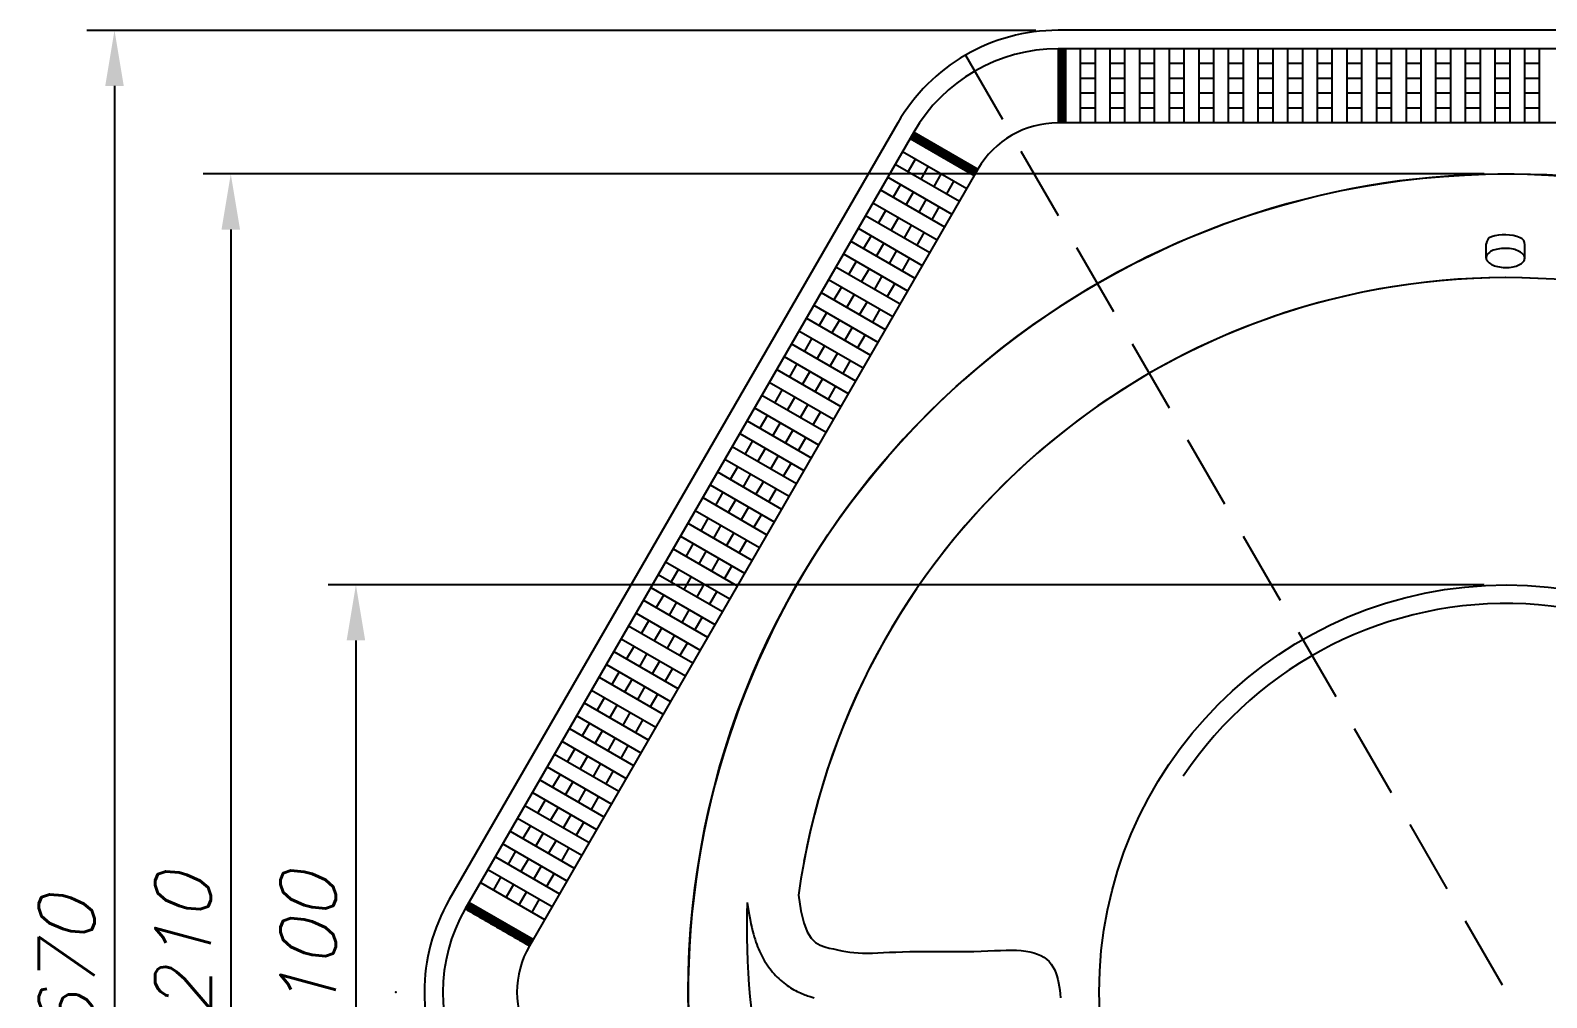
# Model space of a CAD drawing. Extents: x 15445 to 21745, y -5725 to 3185.
# Drawn here: x 16894 to 18942, y -1818 to -512 of the extents above; entities that cross this region are included whole.
import ezdxf

# ---------------------------------------------------------------- set-up
doc = ezdxf.new("R2010")
doc.units = 0
doc.header["$LTSCALE"] = 200
doc.header["$MEASUREMENT"] = 0
doc.linetypes.add('DASHED', pattern=[0.75, 0.5, -0.25])
doc.layers.get('0').update_dxf_attribs({"linetype": 'CONTINUOUS'})
doc.layers.get('DEFPOINTS').update_dxf_attribs({"linetype": 'CONTINUOUS'})
for name, color, linetype in [('ESTREITA', 1, 'CONTINUOUS'), ('LARGA', 7, 'CONTINUOUS'), ('TRACEJADA', 3, 'DASHED')]:
    doc.layers.add(name, color=color, linetype=linetype)
doc.styles.add('FABIO', font='romans.shx', dxfattribs={"oblique": 15})
doc.dimstyles.new('FABIO_AGUIAR', dxfattribs={"dimscale": 20, "dimtxt": 2.5, "dimasz": 2.5, "dimexe": 1.25, "dimexo": 1, "dimgap": 0.9, "dimtad": 1, "dimtxsty": 'FABIO', "dimcen": 2.5, "dimclrt": 3, "dimazin": 3, "dimtfac": 1, "dimtmove": 0, "dimatfit": 3, "dimtolj": 1, "dimtzin": 0})

# ---------------------------------------------------------------- blocks, each defined once
blk = doc.blocks.new('*X0')
at = {"color": 0}
for p, q in [((425.3, 1765.5), (435.3, 1765.5)), ((425.3, 1765), (435.3, 1765)), ((425.3, 1764.5), (435.3, 1764.5)), ((425.3, 1764), (435.3, 1764)), ((425.3, 1763.5), (435.3, 1763.5)), ((425.3, 1763), (435.3, 1763)), ((425.3, 1762.5), (435.3, 1762.5)), ((425.3, 1762), (435.3, 1762)), ((425.3, 1761.5), (435.3, 1761.5)), ((425.3, 1761), (435.3, 1761)), ((425.3, 1760.5), (435.3, 1760.5)), ((425.3, 1760), (435.3, 1760)), ((425.3, 1759.5), (435.3, 1759.5)), ((425.3, 1759), (435.3, 1759)), ((425.3, 1758.5), (435.3, 1758.5)), ((425.3, 1758), (435.3, 1758)), ((425.3, 1757.5), (435.3, 1757.5)), ((425.3, 1757), (435.3, 1757)), ((425.3, 1756.5), (435.3, 1756.5)), ((425.3, 1756), (435.3, 1756)), ((425.3, 1755.5), (435.3, 1755.5)), ((425.3, 1755), (435.3, 1755)), ((425.3, 1754.5), (435.3, 1754.5)), ((425.3, 1754), (435.3, 1754)), ((425.3, 1753.5), (435.3, 1753.5)), ((425.3, 1753), (435.3, 1753)), ((425.3, 1752.5), (435.3, 1752.5)), ((425.3, 1752), (435.3, 1752)), ((425.3, 1751.5), (435.3, 1751.5)), ((425.3, 1751), (435.3, 1751)), ((425.3, 1750.5), (435.3, 1750.5)), ((425.3, 1750), (435.3, 1750)), ((425.3, 1749.5), (435.3, 1749.5)), ((425.3, 1749), (435.3, 1749)), ((425.3, 1748.5), (435.3, 1748.5)), ((425.3, 1748), (435.3, 1748)), ((425.3, 1747.5), (435.3, 1747.5)), ((425.3, 1747), (435.3, 1747)), ((425.3, 1746.5), (435.3, 1746.5)), ((425.3, 1746), (435.3, 1746)), ((425.3, 1745.5), (435.3, 1745.5)), ((425.3, 1745), (435.3, 1745)), ((425.3, 1744.5), (435.3, 1744.5)), ((425.3, 1744), (435.3, 1744)), ((425.3, 1743.5), (435.3, 1743.5)), ((425.3, 1743), (435.3, 1743)), ((425.3, 1742.5), (435.3, 1742.5)), ((425.3, 1742), (435.3, 1742)), ((425.3, 1741.5), (435.3, 1741.5)), ((425.3, 1741), (435.3, 1741)), ((425.3, 1740.5), (435.3, 1740.5)), ((425.3, 1740), (435.3, 1740)), ((425.3, 1739.5), (435.3, 1739.5)), ((425.3, 1739), (435.3, 1739)), ((425.3, 1738.5), (435.3, 1738.5)), ((425.3, 1738), (435.3, 1738)), ((425.3, 1737.5), (435.3, 1737.5)), ((425.3, 1737), (435.3, 1737)), ((425.3, 1736.5), (435.3, 1736.5)), ((425.3, 1736), (435.3, 1736)), ((425.3, 1735.5), (435.3, 1735.5)), ((425.3, 1735), (435.3, 1735)), ((425.3, 1734.5), (435.3, 1734.5)), ((425.3, 1734), (435.3, 1734)), ((425.3, 1733.5), (435.3, 1733.5)), ((425.3, 1733), (435.3, 1733)), ((425.3, 1732.5), (435.3, 1732.5)), ((425.3, 1732), (435.3, 1732)), ((425.3, 1731.5), (435.3, 1731.5)), ((425.3, 1731), (435.3, 1731)), ((425.3, 1730.5), (435.3, 1730.5)), ((425.3, 1730), (435.3, 1730)), ((425.3, 1729.5), (435.3, 1729.5)), ((425.3, 1729), (435.3, 1729)), ((425.3, 1728.5), (435.3, 1728.5)), ((425.3, 1728), (435.3, 1728)), ((425.3, 1727.5), (435.3, 1727.5)), ((425.3, 1727), (435.3, 1727)), ((425.3, 1726.5), (435.3, 1726.5)), ((425.3, 1726), (435.3, 1726)), ((425.3, 1725.5), (435.3, 1725.5)), ((425.3, 1725), (435.3, 1725)), ((425.3, 1724.5), (435.3, 1724.5)), ((425.3, 1724), (435.3, 1724)), ((425.3, 1723.5), (435.3, 1723.5)), ((425.3, 1723), (435.3, 1723)), ((425.3, 1722.5), (435.3, 1722.5)), ((425.3, 1722), (435.3, 1722)), ((425.3, 1721.5), (435.3, 1721.5)), ((425.3, 1721), (435.3, 1721)), ((425.3, 1720.5), (435.3, 1720.5)), ((425.3, 1720), (435.3, 1720)), ((425.3, 1719.5), (435.3, 1719.5)), ((425.3, 1719), (435.3, 1719)), ((425.3, 1718.5), (435.3, 1718.5)), ((425.3, 1718), (435.3, 1718)), ((425.3, 1717.5), (435.3, 1717.5)), ((425.3, 1717), (435.3, 1717)), ((425.3, 1716.5), (435.3, 1716.5)), ((425.3, 1716), (435.3, 1716)), ((425.3, 1715.5), (435.3, 1715.5)), ((425.3, 1715), (435.3, 1715)), ((425.3, 1714.5), (435.3, 1714.5)), ((425.3, 1714), (435.3, 1714)), ((425.3, 1713.5), (435.3, 1713.5)), ((425.3, 1713), (435.3, 1713)), ((425.3, 1712.5), (435.3, 1712.5)), ((425.3, 1712), (435.3, 1712)), ((425.3, 1711.5), (435.3, 1711.5)), ((425.3, 1711), (435.3, 1711)), ((425.3, 1710.5), (435.3, 1710.5)), ((425.3, 1710), (435.3, 1710)), ((425.3, 1709.5), (435.3, 1709.5)), ((425.3, 1709), (435.3, 1709)), ((425.3, 1708.5), (435.3, 1708.5)), ((425.3, 1708), (435.3, 1708)), ((425.3, 1707.5), (435.3, 1707.5)), ((425.3, 1707), (435.3, 1707)), ((425.3, 1706.5), (435.3, 1706.5)), ((425.3, 1706), (435.3, 1706)), ((425.3, 1705.5), (435.3, 1705.5)), ((425.3, 1705), (435.3, 1705)), ((425.3, 1704.5), (435.3, 1704.5)), ((425.3, 1704), (435.3, 1704)), ((425.3, 1703.5), (435.3, 1703.5)), ((425.3, 1703), (435.3, 1703)), ((425.3, 1702.5), (435.3, 1702.5)), ((425.3, 1702), (435.3, 1702)), ((425.3, 1701.5), (435.3, 1701.5)), ((425.3, 1701), (435.3, 1701)), ((425.3, 1700.5), (435.3, 1700.5)), ((425.3, 1700), (435.3, 1700)), ((425.3, 1699.5), (435.3, 1699.5)), ((425.3, 1699), (435.3, 1699)), ((425.3, 1698.5), (435.3, 1698.5)), ((425.3, 1698), (435.3, 1698)), ((425.3, 1697.5), (435.3, 1697.5)), ((425.3, 1697), (435.3, 1697)), ((425.3, 1696.5), (435.3, 1696.5)), ((425.3, 1696), (435.3, 1696)), ((425.3, 1695.5), (435.3, 1695.5)), ((425.3, 1695), (435.3, 1695)), ((425.3, 1694.5), (435.3, 1694.5)), ((425.3, 1694), (435.3, 1694)), ((425.3, 1693.5), (435.3, 1693.5)), ((425.3, 1693), (435.3, 1693)), ((425.3, 1692.5), (435.3, 1692.5)), ((425.3, 1692), (435.3, 1692)), ((425.3, 1691.5), (435.3, 1691.5)), ((425.3, 1691), (435.3, 1691)), ((425.3, 1690.5), (435.3, 1690.5)), ((425.3, 1690), (435.3, 1690)), ((425.3, 1689.5), (435.3, 1689.5)), ((425.3, 1689), (435.3, 1689)), ((425.3, 1688.5), (435.3, 1688.5)), ((425.3, 1688), (435.3, 1688)), ((425.3, 1687.5), (435.3, 1687.5)), ((425.3, 1687), (435.3, 1687)), ((425.3, 1686.5), (435.3, 1686.5)), ((425.3, 1686), (435.3, 1686)), ((425.3, 1685.5), (435.3, 1685.5)), ((425.3, 1685), (435.3, 1685)), ((425.3, 1684.5), (435.3, 1684.5)), ((425.3, 1684), (435.3, 1684)), ((425.3, 1683.5), (435.3, 1683.5)), ((425.3, 1683), (435.3, 1683)), ((425.3, 1682.5), (435.3, 1682.5)), ((425.3, 1682), (435.3, 1682)), ((425.3, 1681.5), (435.3, 1681.5)), ((425.3, 1681), (435.3, 1681)), ((425.3, 1680.5), (435.3, 1680.5)), ((425.3, 1680), (435.3, 1680)), ((425.3, 1679.5), (435.3, 1679.5)), ((425.3, 1679), (435.3, 1679)), ((425.3, 1678.5), (435.3, 1678.5)), ((425.3, 1678), (435.3, 1678)), ((425.3, 1677.5), (435.3, 1677.5)), ((425.3, 1677), (435.3, 1677)), ((425.3, 1676.5), (435.3, 1676.5)), ((425.3, 1676), (435.3, 1676)), ((425.3, 1675.5), (435.3, 1675.5)), ((425.3, 1675), (435.3, 1675)), ((425.3, 1674.5), (435.3, 1674.5)), ((425.3, 1674), (435.3, 1674)), ((425.3, 1673.5), (435.3, 1673.5)), ((425.3, 1673), (435.3, 1673)), ((425.3, 1672.5), (435.3, 1672.5)), ((425.3, 1672), (435.3, 1672)), ((425.3, 1671.5), (435.3, 1671.5)), ((425.3, 1671), (435.3, 1671)), ((425.3, 1670.5), (435.3, 1670.5)), ((425.3, 1670), (435.3, 1670)), ((425.3, 1669.5), (435.3, 1669.5)), ((425.3, 1669), (435.3, 1669)), ((425.3, 1668.5), (435.3, 1668.5)), ((425.3, 1668), (435.3, 1668)), ((425.3, 1667.5), (435.3, 1667.5)), ((425.3, 1667), (435.3, 1667)), ((425.3, 1666.5), (435.3, 1666.5)), ((425.3, 1666), (435.3, 1666)), ((225.5, 1644.5), (245.3, 1644.5)), ((225.8, 1645), (244.4, 1645)), ((226.1, 1645.5), (243.5, 1645.5)), ((226.1, 1644), (246.1, 1644)), ((226.4, 1646), (242.7, 1646)), ((226.7, 1646.5), (241.8, 1646.5)), ((226.9, 1647), (240.9, 1647)), ((227, 1643.5), (247, 1643.5)), ((227.2, 1647.5), (240.1, 1647.5)), ((227.5, 1648), (239.2, 1648)), ((227.8, 1648.5), (238.3, 1648.5)), ((227.9, 1643), (247.9, 1643)), ((228.1, 1649), (237.5, 1649)), ((228.4, 1649.5), (236.6, 1649.5)), ((228.7, 1650), (235.7, 1650)), ((228.7, 1642.5), (248.7, 1642.5)), ((229, 1650.5), (234.9, 1650.5)), ((229.2, 1651), (234, 1651)), ((229.5, 1651.5), (233.1, 1651.5)), ((229.6, 1642), (249.6, 1642)), ((229.8, 1652), (232.3, 1652)), ((230.1, 1652.5), (231.4, 1652.5)), ((230.4, 1653), (230.5, 1653)), ((230.5, 1641.5), (250.5, 1641.5)), ((231.3, 1641), (251.3, 1641)), ((232.2, 1640.5), (252.2, 1640.5)), ((233, 1640), (253, 1640)), ((233.9, 1639.5), (253.9, 1639.5)), ((234.8, 1639), (254.8, 1639)), ((235.6, 1638.5), (255.6, 1638.5)), ((236.5, 1638), (256.5, 1638)), ((237.4, 1637.5), (257.4, 1637.5)), ((238.2, 1637), (258.2, 1637)), ((239.1, 1636.5), (259.1, 1636.5)), ((240, 1636), (260, 1636)), ((240.8, 1635.5), (260.8, 1635.5)), ((241.7, 1635), (261.7, 1635)), ((242.6, 1634.5), (262.6, 1634.5)), ((243.4, 1634), (263.4, 1634)), ((244.3, 1633.5), (264.3, 1633.5)), ((245.2, 1633), (265.2, 1633)), ((246, 1632.5), (266, 1632.5)), ((246.9, 1632), (266.9, 1632)), ((247.8, 1631.5), (267.8, 1631.5)), ((248.6, 1631), (268.6, 1631)), ((249.5, 1630.5), (269.5, 1630.5)), ((250.4, 1630), (270.4, 1630)), ((251.2, 1629.5), (271.2, 1629.5)), ((252.1, 1629), (272.1, 1629)), ((253, 1628.5), (273, 1628.5)), ((253.8, 1628), (273.8, 1628)), ((254.7, 1627.5), (274.7, 1627.5)), ((255.6, 1627), (275.6, 1627)), ((256.4, 1626.5), (276.4, 1626.5)), ((257.3, 1626), (277.3, 1626)), ((258.2, 1625.5), (278.2, 1625.5)), ((259, 1625), (279, 1625)), ((259.9, 1624.5), (279.9, 1624.5)), ((260.8, 1624), (280.8, 1624)), ((261.6, 1623.5), (281.6, 1623.5)), ((262.5, 1623), (282.5, 1623)), ((263.4, 1622.5), (283.4, 1622.5)), ((264.2, 1622), (284.2, 1622)), ((265.1, 1621.5), (285.1, 1621.5)), ((266, 1621), (286, 1621)), ((266.8, 1620.5), (286.8, 1620.5)), ((267.7, 1620), (287.7, 1620)), ((268.6, 1619.5), (288.6, 1619.5)), ((269.4, 1619), (289.4, 1619)), ((270.3, 1618.5), (290.3, 1618.5)), ((271.2, 1618), (291.2, 1618)), ((272, 1617.5), (292, 1617.5)), ((272.9, 1617), (292.9, 1617)), ((273.8, 1616.5), (293.8, 1616.5)), ((274.6, 1616), (294.6, 1616)), ((275.5, 1615.5), (295.5, 1615.5)), ((276.4, 1615), (296.4, 1615)), ((277.2, 1614.5), (297.2, 1614.5)), ((278.1, 1614), (298.1, 1614)), ((278.9, 1613.5), (298.9, 1613.5)), ((279.8, 1613), (299.8, 1613)), ((280.7, 1612.5), (300.7, 1612.5)), ((281.5, 1612), (301.5, 1612)), ((282.4, 1611.5), (302.4, 1611.5)), ((283.3, 1611), (303.3, 1611)), ((284.1, 1610.5), (304.1, 1610.5)), ((285, 1610), (305, 1610)), ((285.9, 1609.5), (305.9, 1609.5)), ((286.7, 1609), (306.7, 1609)), ((287.6, 1608.5), (307.6, 1608.5)), ((288.5, 1608), (308.5, 1608)), ((289.3, 1607.5), (309.3, 1607.5)), ((290.2, 1607), (310.2, 1607)), ((291.1, 1606.5), (311.1, 1606.5)), ((291.9, 1606), (311.9, 1606)), ((292.8, 1605.5), (312.8, 1605.5)), ((293.7, 1605), (313.7, 1605)), ((294.5, 1604.5), (314.5, 1604.5)), ((295.4, 1604), (315.4, 1604)), ((296.3, 1603.5), (316.3, 1603.5)), ((297.1, 1603), (317, 1603)), ((298, 1602.5), (316.7, 1602.5)), ((298.9, 1602), (316.4, 1602)), ((299.7, 1601.5), (316.1, 1601.5)), ((300.6, 1601), (315.9, 1601)), ((301.5, 1600.5), (315.6, 1600.5)), ((302.3, 1600), (315.3, 1600)), ((303.2, 1599.5), (315, 1599.5)), ((304.1, 1599), (314.7, 1599)), ((304.9, 1598.5), (314.4, 1598.5)), ((305.8, 1598), (314.1, 1598)), ((306.7, 1597.5), (313.8, 1597.5)), ((307.5, 1597), (313.5, 1597)), ((308.4, 1596.5), (313.3, 1596.5)), ((309.3, 1596), (313, 1596)), ((310.1, 1595.5), (312.7, 1595.5)), ((311, 1595), (312.4, 1595)), ((311.9, 1594.5), (312.1, 1594.5))]:
    blk.add_line(p, q, dxfattribs=at)
blk = doc.blocks.new('*X5')
at = {"color": 0}
for p, q in [((-375.2, 604), (-355.2, 604)), ((-374.9, 604.5), (-356.1, 604.5)), ((-374.7, 605), (-356.9, 605)), ((-374.4, 605.5), (-357.8, 605.5)), ((-374.3, 603.5), (-354.3, 603.5)), ((-374.1, 606), (-358.7, 606)), ((-373.8, 606.5), (-359.5, 606.5)), ((-373.5, 607), (-360.4, 607)), ((-373.5, 603), (-353.5, 603)), ((-373.2, 607.5), (-361.3, 607.5)), ((-372.9, 608), (-362.1, 608)), ((-372.6, 608.5), (-363, 608.5)), ((-372.6, 602.5), (-352.6, 602.5)), ((-372.4, 609), (-363.9, 609)), ((-372.1, 609.5), (-364.7, 609.5)), ((-371.8, 610), (-365.6, 610)), ((-371.7, 602), (-351.7, 602)), ((-371.5, 610.5), (-366.5, 610.5)), ((-371.2, 611), (-367.3, 611)), ((-370.9, 611.5), (-368.2, 611.5)), ((-370.9, 601.5), (-350.9, 601.5)), ((-370.6, 612), (-369.1, 612)), ((-370.3, 612.5), (-369.9, 612.5)), ((-370, 601), (-350, 601)), ((-369.1, 600.5), (-349.1, 600.5)), ((-368.3, 600), (-348.3, 600)), ((-367.4, 599.5), (-347.4, 599.5)), ((-366.5, 599), (-346.5, 599)), ((-365.7, 598.5), (-345.7, 598.5)), ((-364.8, 598), (-344.8, 598)), ((-363.9, 597.5), (-343.9, 597.5)), ((-363.1, 597), (-343.1, 597)), ((-362.2, 596.5), (-342.2, 596.5)), ((-361.3, 596), (-341.3, 596)), ((-360.5, 595.5), (-340.5, 595.5)), ((-359.6, 595), (-339.6, 595)), ((-358.7, 594.5), (-338.7, 594.5)), ((-357.9, 594), (-337.9, 594)), ((-357, 593.5), (-337, 593.5)), ((-356.1, 593), (-336.1, 593)), ((-355.3, 592.5), (-335.3, 592.5)), ((-354.4, 592), (-334.4, 592)), ((-353.5, 591.5), (-333.5, 591.5)), ((-352.7, 591), (-332.7, 591)), ((-351.8, 590.5), (-331.8, 590.5)), ((-350.9, 590), (-330.9, 590)), ((-350.1, 589.5), (-330.1, 589.5)), ((-349.2, 589), (-329.2, 589)), ((-348.3, 588.5), (-328.3, 588.5)), ((-347.5, 588), (-327.5, 588)), ((-346.6, 587.5), (-326.6, 587.5)), ((-345.8, 587), (-325.8, 587)), ((-344.9, 586.5), (-324.9, 586.5)), ((-344, 586), (-324, 586)), ((-343.2, 585.5), (-323.2, 585.5)), ((-342.3, 585), (-322.3, 585)), ((-341.4, 584.5), (-321.4, 584.5)), ((-340.6, 584), (-320.6, 584)), ((-339.7, 583.5), (-319.7, 583.5)), ((-338.8, 583), (-318.8, 583)), ((-338, 582.5), (-318, 582.5)), ((-337.1, 582), (-317.1, 582)), ((-336.2, 581.5), (-316.2, 581.5)), ((-335.4, 581), (-315.4, 581)), ((-334.5, 580.5), (-314.5, 580.5)), ((-333.6, 580), (-313.6, 580)), ((-332.8, 579.5), (-312.8, 579.5)), ((-331.9, 579), (-311.9, 579)), ((-331, 578.5), (-311, 578.5)), ((-330.2, 578), (-310.2, 578)), ((-329.3, 577.5), (-309.3, 577.5)), ((-328.4, 577), (-308.4, 577)), ((-327.6, 576.5), (-307.6, 576.5)), ((-326.7, 576), (-306.7, 576)), ((-325.8, 575.5), (-305.8, 575.5)), ((-325, 575), (-305, 575)), ((-324.1, 574.5), (-304.1, 574.5)), ((-323.2, 574), (-303.2, 574)), ((-322.4, 573.5), (-302.4, 573.5)), ((-321.5, 573), (-301.5, 573)), ((-320.6, 572.5), (-300.6, 572.5)), ((-319.8, 572), (-299.8, 572)), ((-318.9, 571.5), (-298.9, 571.5)), ((-318, 571), (-298, 571)), ((-317.2, 570.5), (-297.2, 570.5)), ((-316.3, 570), (-296.3, 570)), ((-315.4, 569.5), (-295.4, 569.5)), ((-314.6, 569), (-294.6, 569)), ((-313.7, 568.5), (-293.7, 568.5)), ((-312.8, 568), (-292.8, 568)), ((-312, 567.5), (-292, 567.5)), ((-311.1, 567), (-291.1, 567)), ((-310.2, 566.5), (-290.2, 566.5)), ((-309.4, 566), (-289.4, 566)), ((-308.5, 565.5), (-288.5, 565.5)), ((-307.6, 565), (-287.6, 565)), ((-306.8, 564.5), (-286.8, 564.5)), ((-305.9, 564), (-285.9, 564)), ((-305, 563.5), (-285, 563.5)), ((-304.2, 563), (-284.2, 563)), ((-303.3, 562.5), (-283.7, 562.5)), ((-302.5, 562), (-284, 562)), ((-301.6, 561.5), (-284.3, 561.5)), ((-300.7, 561), (-284.6, 561)), ((-299.9, 560.5), (-284.9, 560.5)), ((-299, 560), (-285.2, 560)), ((-298.1, 559.5), (-285.5, 559.5)), ((-297.3, 559), (-285.7, 559)), ((-296.4, 558.5), (-286, 558.5)), ((-295.5, 558), (-286.3, 558)), ((-294.7, 557.5), (-286.6, 557.5)), ((-293.8, 557), (-286.9, 557)), ((-292.9, 556.5), (-287.2, 556.5)), ((-292.1, 556), (-287.5, 556)), ((-291.2, 555.5), (-287.8, 555.5)), ((-290.3, 555), (-288.1, 555)), ((-289.5, 554.5), (-288.3, 554.5)), ((-321.6, 410), (-301.6, 410)), ((-320.7, 410.5), (-300.7, 410.5)), ((-319.8, 411), (-299.8, 411)), ((-319, 411.5), (-299, 411.5)), ((-318.1, 412), (-298.1, 412)), ((-317.2, 412.5), (-297.2, 412.5)), ((-316.4, 413), (-296.4, 413)), ((-315.5, 413.5), (-295.5, 413.5)), ((-314.6, 414), (-294.6, 414)), ((-313.8, 414.5), (-293.8, 414.5)), ((-312.9, 415), (-292.9, 415)), ((-312, 415.5), (-292, 415.5)), ((-311.2, 416), (-291.2, 416)), ((-310.3, 416.5), (-290.3, 416.5)), ((-309.4, 417), (-289.4, 417)), ((-308.6, 417.5), (-288.6, 417.5)), ((-307.7, 418), (-287.7, 418)), ((-306.8, 418.5), (-286.8, 418.5)), ((-306, 419), (-286, 419)), ((-305.1, 419.5), (-285.1, 419.5)), ((-304.2, 420), (-284.2, 420)), ((-303.4, 420.5), (-283.7, 420.5)), ((-302.5, 421), (-284, 421)), ((-301.6, 421.5), (-284.3, 421.5)), ((-300.8, 422), (-284.6, 422)), ((-299.9, 422.5), (-284.9, 422.5)), ((-299, 423), (-285.2, 423)), ((-298.2, 423.5), (-285.4, 423.5)), ((-297.3, 424), (-285.7, 424)), ((-296.4, 424.5), (-286, 424.5)), ((-295.6, 425), (-286.3, 425)), ((-294.7, 425.5), (-286.6, 425.5)), ((-293.9, 426), (-286.9, 426)), ((-293, 426.5), (-287.2, 426.5)), ((-292.1, 427), (-287.5, 427)), ((-291.3, 427.5), (-287.7, 427.5)), ((-290.4, 428), (-288, 428)), ((-289.5, 428.5), (-288.3, 428.5)), ((-288.7, 429), (-288.6, 429)), ((-357.1, 389.5), (-337.1, 389.5)), ((-356.2, 390), (-336.2, 390)), ((-355.3, 390.5), (-335.3, 390.5)), ((-354.5, 391), (-334.5, 391)), ((-353.6, 391.5), (-333.6, 391.5)), ((-352.7, 392), (-332.7, 392)), ((-351.9, 392.5), (-331.9, 392.5)), ((-351, 393), (-331, 393)), ((-350.1, 393.5), (-330.1, 393.5)), ((-349.3, 394), (-329.3, 394)), ((-348.4, 394.5), (-328.4, 394.5)), ((-347.5, 395), (-327.5, 395)), ((-346.7, 395.5), (-326.7, 395.5)), ((-345.8, 396), (-325.8, 396)), ((-344.9, 396.5), (-324.9, 396.5)), ((-344.1, 397), (-324.1, 397)), ((-343.2, 397.5), (-323.2, 397.5)), ((-342.3, 398), (-322.3, 398)), ((-341.5, 398.5), (-321.5, 398.5)), ((-340.6, 399), (-320.6, 399)), ((-339.8, 399.5), (-319.8, 399.5)), ((-338.9, 400), (-318.9, 400)), ((-338, 400.5), (-318, 400.5)), ((-337.2, 401), (-317.2, 401)), ((-336.3, 401.5), (-316.3, 401.5)), ((-335.4, 402), (-315.4, 402)), ((-334.6, 402.5), (-314.6, 402.5)), ((-333.7, 403), (-313.7, 403)), ((-332.8, 403.5), (-312.8, 403.5)), ((-332, 404), (-312, 404)), ((-331.1, 404.5), (-311.1, 404.5)), ((-330.2, 405), (-310.2, 405)), ((-329.4, 405.5), (-309.4, 405.5)), ((-328.5, 406), (-308.5, 406)), ((-327.6, 406.5), (-307.6, 406.5)), ((-326.8, 407), (-306.8, 407)), ((-325.9, 407.5), (-305.9, 407.5)), ((-325, 408), (-305, 408)), ((-324.2, 408.5), (-304.2, 408.5)), ((-323.3, 409), (-303.3, 409)), ((-322.4, 409.5), (-302.4, 409.5)), ((-375.2, 379), (-355.3, 379)), ((-374.9, 378.5), (-356.1, 378.5)), ((-374.6, 378), (-357, 378)), ((-374.4, 379.5), (-354.4, 379.5)), ((-374.4, 377.5), (-357.9, 377.5)), ((-374.1, 377), (-358.7, 377)), ((-373.8, 376.5), (-359.6, 376.5)), ((-373.5, 380), (-353.5, 380)), ((-373.5, 376), (-360.5, 376)), ((-373.2, 375.5), (-361.3, 375.5)), ((-372.9, 375), (-362.2, 375)), ((-372.7, 380.5), (-352.7, 380.5)), ((-372.6, 374.5), (-363.1, 374.5)), ((-372.3, 374), (-363.9, 374)), ((-372, 373.5), (-364.8, 373.5)), ((-371.8, 381), (-351.8, 381)), ((-371.8, 373), (-365.7, 373)), ((-371.5, 372.5), (-366.5, 372.5)), ((-371.2, 372), (-367.4, 372)), ((-370.9, 381.5), (-350.9, 381.5)), ((-370.9, 371.5), (-368.2, 371.5)), ((-370.6, 371), (-369.1, 371)), ((-370.3, 370.5), (-370, 370.5)), ((-370.1, 382), (-350.1, 382)), ((-369.2, 382.5), (-349.2, 382.5)), ((-368.3, 383), (-348.3, 383)), ((-367.5, 383.5), (-347.5, 383.5)), ((-366.6, 384), (-346.6, 384)), ((-365.7, 384.5), (-345.7, 384.5)), ((-364.9, 385), (-344.9, 385)), ((-364, 385.5), (-344, 385.5)), ((-363.1, 386), (-343.1, 386)), ((-362.3, 386.5), (-342.3, 386.5)), ((-361.4, 387), (-341.4, 387)), ((-360.5, 387.5), (-340.5, 387.5)), ((-359.7, 388), (-339.7, 388)), ((-358.8, 388.5), (-338.8, 388.5)), ((-357.9, 389), (-337.9, 389))]:
    blk.add_line(p, q, dxfattribs=at)
blk = doc.blocks.new('*D6')
at = {"layer": 'DEFPOINTS', "color": 0}
for p in [(18282.3, -511.8), (17008.2, -3109.8), (18282.3, -3109.8)]:
    blk.add_point(p, dxfattribs=at)
at = {"layer": 'ESTREITA', "color": 0}
for p, q in [((18252.3, -511.8), (16970.7, -511.8)), ((17008.2, -586.8), (17008.2, -3034.8)), ((18252.3, -3109.8), (16970.7, -3109.8))]:
    blk.add_line(p, q, dxfattribs=at)
for points in [[(16995.7, -586.8), (17020.7, -586.8), (17008.2, -511.8)], [(16995.7, -3034.8), (17020.7, -3034.8), (17008.2, -3109.8)]]:
    blk.add_solid(points, dxfattribs=at)
at = {"layer": 'ESTREITA', "color": 3, "insert": (16943.7, -1810.8), "char_height": 75, "attachment_point": 5, "rotation": 90, "style": 'FABIO'}
blk.add_mtext('\\A1;2670', dxfattribs=at)
blk = doc.blocks.new('*D7')
at = {"layer": 'DEFPOINTS', "color": 0}
for p in [(18888, -705.8), (17165.2, -2918), (18888, -2918)]:
    blk.add_point(p, dxfattribs=at)
at = {"layer": 'ESTREITA', "color": 0}
for p, q in [((18858, -705.8), (17127.7, -705.8)), ((17165.2, -780.8), (17165.2, -2843)), ((18858, -2918), (17127.7, -2918))]:
    blk.add_line(p, q, dxfattribs=at)
for points in [[(17152.7, -780.8), (17177.7, -780.8), (17165.2, -705.8)], [(17152.7, -2843), (17177.7, -2843), (17165.2, -2918)]]:
    blk.add_solid(points, dxfattribs=at)
at = {"layer": 'ESTREITA', "color": 3, "insert": (17100.7, -1811.9), "char_height": 75, "attachment_point": 5, "rotation": 90, "style": 'FABIO'}
blk.add_mtext('\\A1;%%C2210', dxfattribs=at)
blk = doc.blocks.new('*D8')
at = {"layer": 'DEFPOINTS', "color": 0}
for p in [(18888, -1260.8), (17334.2, -2360.8), (18888, -2360.8)]:
    blk.add_point(p, dxfattribs=at)
at = {"layer": 'ESTREITA', "color": 0}
for p, q in [((18858, -1260.8), (17296.7, -1260.8)), ((17334.2, -1335.8), (17334.2, -2285.8)), ((18858, -2360.8), (17296.7, -2360.8))]:
    blk.add_line(p, q, dxfattribs=at)
for points in [[(17321.7, -1335.8), (17346.7, -1335.8), (17334.2, -1260.8)], [(17321.7, -2285.8), (17346.7, -2285.8), (17334.2, -2360.8)]]:
    blk.add_solid(points, dxfattribs=at)
at = {"layer": 'ESTREITA', "color": 3, "insert": (17269.7, -1810.8), "char_height": 75, "attachment_point": 5, "rotation": 90, "style": 'FABIO'}
blk.add_mtext('\\A1;%%c1100', dxfattribs=at)

msp = doc.modelspace()

# ---------------------------------------------------------------- linework, layer by layer
at = {"layer": 'ESTREITA'}
for p, q in [((18312.333, -536.77), (18312.333, -636.77)), ((18332.333, -536.77), (18332.333, -636.77)), ((18352.333, -536.77), (18352.333, -636.77)), ((18372.333, -536.77), (18372.333, -636.77)), ((18392.333, -536.77), (18392.333, -636.77)), ((18412.333, -536.77), (18412.333, -636.77)), ((18432.333, -536.77), (18432.333, -636.77)), ((18452.333, -536.77), (18452.333, -636.77)), ((18472.333, -536.77), (18472.333, -636.77)), ((18492.333, -536.77), (18492.333, -636.77)), ((18512.333, -536.77), (18512.333, -636.77)), ((18532.333, -536.77), (18532.333, -636.77)), ((18552.333, -536.77), (18552.333, -636.77)), ((18572.333, -536.77), (18572.333, -636.77)), ((18592.333, -536.77), (18592.333, -636.77)), ((18612.333, -536.77), (18612.333, -636.77)), ((18632.333, -536.77), (18632.333, -636.77)), ((18652.333, -536.77), (18652.333, -636.77)), ((18672.333, -536.77), (18672.333, -636.77)), ((18692.333, -536.77), (18692.333, -636.77)), ((18712.333, -536.77), (18712.333, -636.77)), ((18732.333, -536.77), (18732.333, -636.77)), ((18752.333, -536.77), (18752.333, -636.77)), ((18772.333, -536.77), (18772.333, -636.77)), ((18792.333, -536.77), (18792.333, -636.77)), ((18812.333, -536.77), (18812.333, -636.77)), ((18832.333, -536.77), (18832.333, -636.77)), ((18852.333, -536.77), (18852.333, -636.77)), ((18872.333, -536.77), (18872.333, -636.77)), ((18892.333, -536.77), (18892.333, -636.77)), ((18912.333, -536.77), (18912.333, -636.77)), ((18932.333, -536.77), (18932.333, -636.77)), ((18332.333, -556.77), (18312.333, -556.77)), ((18372.333, -556.77), (18352.333, -556.77)), ((18412.333, -556.77), (18392.333, -556.77)), ((18452.333, -556.77), (18432.333, -556.77)), ((18492.333, -556.77), (18472.333, -556.77)), ((18532.333, -556.77), (18512.333, -556.77)), ((18572.333, -556.77), (18552.333, -556.77)), ((18612.333, -556.77), (18592.333, -556.77)), ((18652.333, -556.77), (18632.333, -556.77)), ((18692.333, -556.77), (18672.333, -556.77)), ((18732.333, -556.77), (18712.333, -556.77)), ((18772.333, -556.77), (18752.333, -556.77)), ((18812.333, -556.77), (18792.333, -556.77)), ((18852.333, -556.77), (18832.333, -556.77)), ((18892.333, -556.77), (18872.333, -556.77)), ((18932.333, -556.77), (18912.333, -556.77)), ((18332.333, -576.77), (18312.333, -576.77)), ((18372.333, -576.77), (18352.333, -576.77)), ((18412.333, -576.77), (18392.333, -576.77)), ((18452.333, -576.77), (18432.333, -576.77)), ((18492.333, -576.77), (18472.333, -576.77)), ((18532.333, -576.77), (18512.333, -576.77)), ((18572.333, -576.77), (18552.333, -576.77)), ((18612.333, -576.77), (18592.333, -576.77)), ((18652.333, -576.77), (18632.333, -576.77)), ((18692.333, -576.77), (18672.333, -576.77)), ((18732.333, -576.77), (18712.333, -576.77)), ((18772.333, -576.77), (18752.333, -576.77)), ((18812.333, -576.77), (18792.333, -576.77)), ((18852.333, -576.77), (18832.333, -576.77)), ((18892.333, -576.77), (18872.333, -576.77)), ((18932.333, -576.77), (18912.333, -576.77)), ((18332.333, -596.77), (18312.333, -596.77)), ((18372.333, -596.77), (18352.333, -596.77)), ((18412.333, -596.77), (18392.333, -596.77)), ((18452.333, -596.77), (18432.333, -596.77)), ((18492.333, -596.77), (18472.333, -596.77)), ((18532.333, -596.77), (18512.333, -596.77)), ((18572.333, -596.77), (18552.333, -596.77)), ((18612.333, -596.77), (18592.333, -596.77)), ((18652.333, -596.77), (18632.333, -596.77)), ((18692.333, -596.77), (18672.333, -596.77)), ((18732.333, -596.77), (18712.333, -596.77)), ((18772.333, -596.77), (18752.333, -596.77)), ((18812.333, -596.77), (18792.333, -596.77)), ((18852.333, -596.77), (18832.333, -596.77)), ((18892.333, -596.77), (18872.333, -596.77)), ((18932.333, -596.77), (18912.333, -596.77)), ((18332.333, -616.77), (18312.333, -616.77)), ((18372.333, -616.77), (18352.333, -616.77)), ((18412.333, -616.77), (18392.333, -616.77)), ((18452.333, -616.77), (18432.333, -616.77)), ((18492.333, -616.77), (18472.333, -616.77)), ((18532.333, -616.77), (18512.333, -616.77)), ((18572.333, -616.77), (18552.333, -616.77)), ((18612.333, -616.77), (18592.333, -616.77)), ((18652.333, -616.77), (18632.333, -616.77)), ((18692.333, -616.77), (18672.333, -616.77)), ((18732.333, -616.77), (18712.333, -616.77)), ((18772.333, -616.77), (18752.333, -616.77)), ((18812.333, -616.77), (18792.333, -616.77)), ((18852.333, -616.77), (18832.333, -616.77)), ((18892.333, -616.77), (18872.333, -616.77)), ((18932.333, -616.77), (18912.333, -616.77)), ((18072.477, -675.25), (18159.079, -725.25)), ((18062.477, -692.571), (18149.079, -742.571)), ((18089.797, -685.25), (18079.797, -702.571)), ((18107.118, -695.25), (18097.118, -712.571)), ((18052.477, -709.891), (18139.079, -759.891)), ((18124.438, -705.25), (18114.438, -722.571)), ((18141.759, -715.25), (18131.759, -732.571)), ((18042.477, -727.212), (18129.079, -777.212)), ((18069.797, -719.891), (18059.797, -737.212)), ((18087.118, -729.891), (18077.118, -747.212)), ((18032.477, -744.532), (18119.079, -794.532)), ((18049.797, -754.532), (18039.797, -771.853)), ((18104.438, -739.891), (18094.438, -757.212)), ((18121.759, -749.891), (18111.759, -767.212)), ((18022.477, -761.853), (18109.079, -811.853)), ((18067.118, -764.532), (18057.118, -781.853)), ((18084.438, -774.532), (18074.438, -791.853)), ((18002.477, -796.494), (18089.079, -846.494)), ((18012.477, -779.173), (18099.079, -829.173)), ((18029.797, -789.173), (18019.797, -806.494)), ((18101.759, -784.532), (18091.759, -801.853)), ((17992.477, -813.814), (18079.079, -863.814)), ((18047.118, -799.173), (18037.118, -816.494)), ((18064.438, -809.173), (18054.438, -826.494)), ((17982.477, -831.135), (18069.079, -881.135)), ((18009.797, -823.814), (17999.797, -841.135)), ((18027.118, -833.814), (18017.118, -851.135)), ((18081.759, -819.173), (18071.759, -836.494)), ((17972.477, -848.455), (18059.079, -898.455)), ((17989.797, -858.455), (17979.797, -875.776)), ((18044.438, -843.814), (18034.438, -861.135)), ((18061.759, -853.814), (18051.759, -871.135)), ((17962.477, -865.776), (18049.079, -915.776)), ((18007.118, -868.455), (17997.118, -885.776)), ((18024.438, -878.455), (18014.438, -895.776)), ((17942.477, -900.417), (18029.079, -950.417)), ((17952.477, -883.096), (18039.079, -933.096)), ((17969.797, -893.096), (17959.797, -910.417)), ((18041.759, -888.455), (18031.759, -905.776)), ((17932.477, -917.737), (18019.079, -967.737)), ((17987.118, -903.096), (17977.118, -920.417)), ((18004.438, -913.096), (17994.438, -930.417)), ((17922.477, -935.058), (18009.079, -985.058)), ((17949.797, -927.737), (17939.797, -945.058)), ((17967.118, -937.737), (17957.118, -955.058)), ((18021.759, -923.096), (18011.759, -940.417)), ((17912.477, -952.378), (17999.079, -1002.378)), ((17929.797, -962.378), (17919.797, -979.699)), ((17984.438, -947.737), (17974.438, -965.058)), ((18001.759, -957.737), (17991.759, -975.058)), ((17902.477, -969.699), (17989.079, -1019.699)), ((17947.118, -972.378), (17937.118, -989.699)), ((17964.438, -982.378), (17954.438, -999.699)), ((17892.477, -987.019), (17979.079, -1037.019)), ((17909.797, -997.019), (17899.797, -1014.34)), ((17981.759, -992.378), (17971.759, -1009.699)), ((17872.477, -1021.66), (17959.079, -1071.66)), ((17882.477, -1004.34), (17969.079, -1054.34)), ((17927.118, -1007.019), (17917.118, -1024.34)), ((17944.438, -1017.019), (17934.438, -1034.34)), ((17862.477, -1038.981), (17949.079, -1088.981)), ((17889.797, -1031.66), (17879.797, -1048.981)), ((17907.118, -1041.66), (17897.118, -1058.981)), ((17961.759, -1027.019), (17951.759, -1044.34)), ((17852.477, -1056.301), (17939.079, -1106.301)), ((17924.438, -1051.66), (17914.438, -1068.981)), ((17941.759, -1061.66), (17931.759, -1078.981)), ((17842.477, -1073.622), (17929.079, -1123.622)), ((17869.797, -1066.301), (17859.797, -1083.622)), ((17887.118, -1076.301), (17877.118, -1093.622)), ((17832.477, -1090.943), (17919.079, -1140.943)), ((17849.797, -1100.943), (17839.797, -1118.263)), ((17904.438, -1086.301), (17894.438, -1103.622)), ((17921.759, -1096.301), (17911.759, -1113.622)), ((17812.477, -1125.584), (17899.079, -1175.584)), ((17822.477, -1108.263), (17909.079, -1158.263)), ((17867.118, -1110.943), (17857.118, -1128.263)), ((17884.438, -1120.943), (17874.438, -1138.263)), ((17802.477, -1142.904), (17889.079, -1192.904)), ((17829.797, -1135.584), (17819.797, -1152.904)), ((17847.118, -1145.584), (17837.118, -1162.904)), ((17901.759, -1130.943), (17891.759, -1148.263)), ((17792.477, -1160.225), (17879.079, -1210.225)), ((17864.438, -1155.584), (17854.438, -1172.904)), ((17881.759, -1165.584), (17871.759, -1182.904)), ((17782.477, -1177.545), (17869.079, -1227.545)), ((17809.797, -1170.225), (17799.797, -1187.545)), ((17827.118, -1180.225), (17817.118, -1197.545)), ((17772.477, -1194.866), (17859.079, -1244.866)), ((17789.797, -1204.866), (17779.797, -1222.186)), ((17844.438, -1190.225), (17834.438, -1207.545)), ((17861.759, -1200.225), (17851.759, -1217.545)), ((17762.477, -1212.186), (17849.079, -1262.186)), ((17807.118, -1214.866), (17797.118, -1232.186)), ((17824.438, -1224.866), (17814.438, -1242.186)), ((17742.477, -1246.827), (17829.079, -1296.827)), ((17752.477, -1229.507), (17839.079, -1279.507)), ((17769.797, -1239.507), (17759.797, -1256.827)), ((17841.759, -1234.866), (17831.759, -1252.186)), ((17732.477, -1264.148), (17819.079, -1314.148)), ((17787.118, -1249.507), (17777.118, -1266.827)), ((17804.438, -1259.507), (17794.438, -1276.827)), ((17821.759, -1269.507), (17811.759, -1286.827)), ((17722.477, -1281.468), (17809.079, -1331.468)), ((17749.797, -1274.148), (17739.797, -1291.468)), ((17767.118, -1284.148), (17757.118, -1301.468)), ((17712.477, -1298.789), (17799.079, -1348.789)), ((17729.797, -1308.789), (17719.797, -1326.109)), ((17784.438, -1294.148), (17774.438, -1311.468)), ((17801.759, -1304.148), (17791.759, -1321.468)), ((17702.477, -1316.109), (17789.079, -1366.109)), ((17747.118, -1318.789), (17737.118, -1336.109)), ((17764.438, -1328.789), (17754.438, -1346.109)), ((17682.477, -1350.75), (17769.079, -1400.75)), ((17692.477, -1333.43), (17779.079, -1383.43)), ((17709.797, -1343.43), (17699.797, -1360.75)), ((17781.759, -1338.789), (17771.759, -1356.109)), ((17672.477, -1368.071), (17759.079, -1418.071)), ((17727.118, -1353.43), (17717.118, -1370.75)), ((17744.438, -1363.43), (17734.438, -1380.75)), ((17662.477, -1385.391), (17749.079, -1435.391)), ((17689.797, -1378.071), (17679.797, -1395.391)), ((17707.118, -1388.071), (17697.118, -1405.391)), ((17761.759, -1373.43), (17751.759, -1390.75)), ((17652.477, -1402.712), (17739.079, -1452.712)), ((17669.797, -1412.712), (17659.797, -1430.032)), ((17724.438, -1398.071), (17714.438, -1415.391)), ((17741.759, -1408.071), (17731.759, -1425.391)), ((17642.477, -1420.032), (17729.079, -1470.032)), ((17687.118, -1422.712), (17677.118, -1440.032)), ((17704.438, -1432.712), (17694.438, -1450.032)), ((17632.477, -1437.353), (17719.079, -1487.353)), ((17649.797, -1447.353), (17639.797, -1464.673)), ((17721.759, -1442.712), (17711.759, -1460.032)), ((17612.477, -1471.994), (17699.079, -1521.994)), ((17622.477, -1454.673), (17709.079, -1504.673)), ((17667.118, -1457.353), (17657.118, -1474.673)), ((17684.438, -1467.353), (17674.438, -1484.673)), ((17602.477, -1489.314), (17689.079, -1539.314)), ((17629.797, -1481.994), (17619.797, -1499.314)), ((17647.118, -1491.994), (17637.118, -1509.314)), ((17701.759, -1477.353), (17691.759, -1494.673)), ((17592.477, -1506.635), (17679.079, -1556.635)), ((17664.438, -1501.994), (17654.438, -1519.314)), ((17681.759, -1511.994), (17671.759, -1529.314)), ((17582.477, -1523.955), (17669.079, -1573.955)), ((17609.797, -1516.635), (17599.797, -1533.955)), ((17627.118, -1526.635), (17617.118, -1543.955)), ((17572.477, -1541.276), (17659.079, -1591.276)), ((17589.797, -1551.276), (17579.797, -1568.596)), ((17644.438, -1536.635), (17634.438, -1553.955)), ((17661.759, -1546.635), (17651.759, -1563.955)), ((17552.477, -1575.917), (17639.079, -1625.917)), ((17562.477, -1558.596), (17649.079, -1608.596)), ((17607.118, -1561.276), (17597.118, -1578.596)), ((17624.438, -1571.276), (17614.438, -1588.596)), ((17542.477, -1593.237), (17629.079, -1643.237)), ((17569.797, -1585.917), (17559.797, -1603.237)), ((17587.118, -1595.917), (17577.118, -1613.237)), ((17641.759, -1581.276), (17631.759, -1598.596)), ((17532.477, -1610.558), (17619.079, -1660.558)), ((17604.438, -1605.917), (17594.438, -1623.237)), ((17621.759, -1615.917), (17611.759, -1633.237)), ((17522.477, -1627.878), (17609.079, -1677.878)), ((17549.797, -1620.558), (17539.797, -1637.878)), ((17567.118, -1630.558), (17557.118, -1647.878)), ((17512.477, -1645.199), (17599.079, -1695.199)), ((17529.797, -1655.199), (17519.797, -1672.519)), ((17584.438, -1640.558), (17574.438, -1657.878)), ((17601.759, -1650.558), (17591.759, -1667.878)), ((17502.477, -1662.519), (17589.079, -1712.519)), ((17547.118, -1665.199), (17537.118, -1682.519)), ((17564.438, -1675.199), (17554.438, -1692.519)), ((17581.759, -1685.199), (17571.759, -1702.519))]:
    msp.add_line(p, q, dxfattribs=at)
at = {"layer": 'LARGA'}
for p, q in [((19493.657, -511.77), (18282.333, -511.77)), ((18292.333, -536.77), (18282.333, -536.77)), ((18282.333, -536.77), (18282.333, -636.77)), ((18292.333, -536.77), (18292.333, -636.77)), ((19483.657, -536.77), (18292.333, -536.77)), ((18065.826, -636.77), (17460.164, -1685.808)), ((18087.477, -649.27), (18082.477, -657.93)), ((18087.477, -649.27), (18174.079, -699.27)), ((18292.333, -636.77), (18282.333, -636.77)), ((19483.657, -636.77), (18292.333, -636.77)), ((18082.477, -657.93), (17486.814, -1689.647)), ((18082.477, -657.93), (18169.079, -707.93)), ((18169.079, -707.93), (17573.417, -1739.647)), ((18174.079, -699.27), (18169.079, -707.93)), ((18860.4, -819.254), (18860.694, -800.132)), ((18912.615, -820.567), (18912.911, -801.296)), ((17486.814, -1689.647), (17481.814, -1698.308)), ((17568.417, -1748.308), (17481.814, -1698.308)), ((17573.417, -1739.647), (17486.814, -1689.647)), ((17573.417, -1739.647), (17568.417, -1748.308))]:
    msp.add_line(p, q, dxfattribs=at)
msp.add_lwpolyline([(18912.63, -819.548, 0.17616969), (18911.111, -815.162, 0.10393071), (18905.12, -810.302, 0.06436451), (18897.261, -807.47, 0.05052688), (18886.708, -806.236, 0.05052688), (18876.122, -807.144, 0.06436451), (18868.18, -809.733, 0.10393071), (18862.042, -814.406, 0.17616969), (18860.389, -818.744, 0.17616969), (18861.908, -823.131, 0.10393071), (18867.899, -827.991, 0.06436451), (18875.758, -830.823, 0.05052688), (18886.311, -832.057, 0.05052688), (18896.897, -831.149, 0.06436451), (18904.839, -828.56, 0.10393071), (18910.977, -823.886, 0.17616969)], format="xyb", close=True, dxfattribs=at)
for points in [[(17862.655, -1689.509), (17863.949, -1698.176), (17865.198, -1705.794), (17866.411, -1712.481), (17867.593, -1718.357), (17868.749, -1723.541), (17869.887, -1728.15), (17871.012, -1732.305), (17872.131, -1736.124), (17873.25, -1739.709), (17874.376, -1743.1), (17875.519, -1746.322), (17876.686, -1749.398), (17877.885, -1752.353), (17879.125, -1755.209), (17880.413, -1757.99), (17881.759, -1760.722), (17883.168, -1763.422), (17884.642, -1766.092), (17886.183, -1768.729), (17887.79, -1771.329), (17889.463, -1773.888), (17891.204, -1776.404), (17893.012, -1778.871), (17894.888, -1781.288), (17896.831, -1783.65), (17898.838, -1785.953), (17900.902, -1788.192), (17903.018, -1790.363), (17905.182, -1792.462), (17907.387, -1794.483), (17909.628, -1796.423), (17911.9, -1798.276), (17914.198, -1800.039), (17916.511, -1801.712), (17918.833, -1803.295), (17921.152, -1804.787), (17923.462, -1806.19), (17925.751, -1807.503), (17928.012, -1808.727), (17930.235, -1809.862), (17932.411, -1810.909), (17934.536, -1811.871), (17936.603, -1812.754), (17938.607, -1813.562), (17940.543, -1814.3), (17942.406, -1814.973), (17944.19, -1815.584), (17945.89, -1816.139), (17947.502, -1816.642), (17949.029, -1817.098), (17950.474, -1817.511), (17951.842, -1817.885), (17953.137, -1818.226)], [(17931.954, -1679.622), (17934.976, -1700.808), (17938.979, -1717.122), (17943.78, -1729.252), (17949.197, -1737.883), (17955.046, -1743.701), (17961.146, -1747.393), (17967.315, -1749.645), (17973.368, -1751.143), (17979.17, -1752.456), (17984.757, -1753.682), (17990.212, -1754.799), (17995.619, -1755.788), (18001.06, -1756.629), (18006.617, -1757.302), (18012.373, -1757.785), (18018.41, -1758.06), (18024.803, -1758.117), (18031.59, -1757.99), (18038.797, -1757.725), (18046.456, -1757.368), (18054.593, -1756.963), (18063.238, -1756.557), (18072.419, -1756.195), (18082.165, -1755.922), (18092.475, -1755.771), (18103.23, -1755.722), (18114.282, -1755.74), (18125.482, -1755.791), (18136.683, -1755.843), (18147.735, -1755.861), (18158.49, -1755.811), (18168.8, -1755.661), (18178.547, -1755.39), (18187.729, -1755.042), (18196.377, -1754.674), (18204.522, -1754.343), (18212.192, -1754.107), (18219.418, -1754.023), (18226.229, -1754.15), (18232.655, -1754.544), (18238.719, -1755.253), (18244.417, -1756.288), (18249.735, -1757.651), (18254.663, -1759.341), (18259.187, -1761.362), (18263.297, -1763.713), (18266.98, -1766.396), (18270.224, -1769.412), (18273.027, -1772.757), (18275.425, -1776.408), (18277.463, -1780.336), (18279.187, -1784.513), (18280.643, -1788.909), (18281.875, -1793.496), (18282.93, -1798.245), (18283.853, -1803.128), (18284.672, -1808.121), (18285.343, -1813.212), (18285.806, -1818.396)]]:
    msp.add_lwpolyline(points, dxfattribs=at)
for radius in [1105, 550]:
    msp.add_circle((18887.995, -1810.808), radius, dxfattribs=at)
for centre, radius, start, end in [((18282.333, -761.77), 250, 90, 150), ((18282.333, -761.77), 225, 90, 150), ((18282.333, -761.77), 125, 90, 150), ((18887.995, -1810.808), 1105, 339.684252, 203.834164), ((18870.693, -800.286), 10, 108.270964, 179.118041), ((18885.613, -845.478), 57.591, 68.684565, 108.270964), ((18902.913, -801.143), 10, 359.118041, 68.684565), ((18887.995, -1810.808), 965, 10.619561, 172.186806), ((18887.995, -1810.808), 965, 10.619561, 169.461015), ((18887.995, -1810.808), 525, 28.082975, 146.246233), ((17676.67, -1810.808), 250, 150, 210), ((17676.67, -1810.808), 225, 150, 210), ((18863.403, -1724.856), 1001.372, 177.977161, 207.036121), ((17676.67, -1810.808), 125, 150, 210)]:
    msp.add_arc(centre, radius, start, end, dxfattribs=at)
msp.add_point((17387.995, -1810.808), dxfattribs=at)
at = {"layer": 'TRACEJADA'}
msp.add_line((18157.333, -545.263), (19618.657, -3076.352), dxfattribs=at)

# ---------------------------------------------------------------- block references
at = {"layer": 'LARGA', "xscale": 0.9999999999763531, "yscale": 1.000000000004775}
for name in ['*X0', '*X5']:
    msp.add_blockref(name, (17857.041, -2302.325), dxfattribs=at)

# ---------------------------------------------------------------- dimensions: what is measured, and where the dimension line sits
at = {"layer": 'ESTREITA'}
for base, p1, p2, text, picture, middle in [((17008.211, -3109.846), (18282.333, -511.77), (18282.333, -3109.846), '2670', '*D6', (17008.211, -1810.808)), ((17165.189, -2918.048), (18887.995, -705.808), (18887.995, -2918.048), '%%C2210', '*D7', (17165.189, -1811.928))]:
    dim = msp.add_linear_dim(base=base, p1=p1, p2=p2, angle=90, text=text, dimstyle='FABIO_AGUIAR', override={"dimscale": 30}, dxfattribs=at)
    dim.commit()
    dim.dimension.update_dxf_attribs({"geometry": picture, "text_midpoint": middle, "dimtype": 160})
dim = msp.add_linear_dim(base=(17334.243, -2360.808), p1=(18887.995, -1260.808), p2=(18887.995, -2360.808), angle=90, text='%%c<>', dimstyle='FABIO_AGUIAR', override={"dimscale": 30}, dxfattribs=at)
dim.commit()
dim.dimension.update_dxf_attribs({"geometry": '*D8', "text_midpoint": (17269.743, -1810.808)})

doc.saveas('drawing.dxf')
